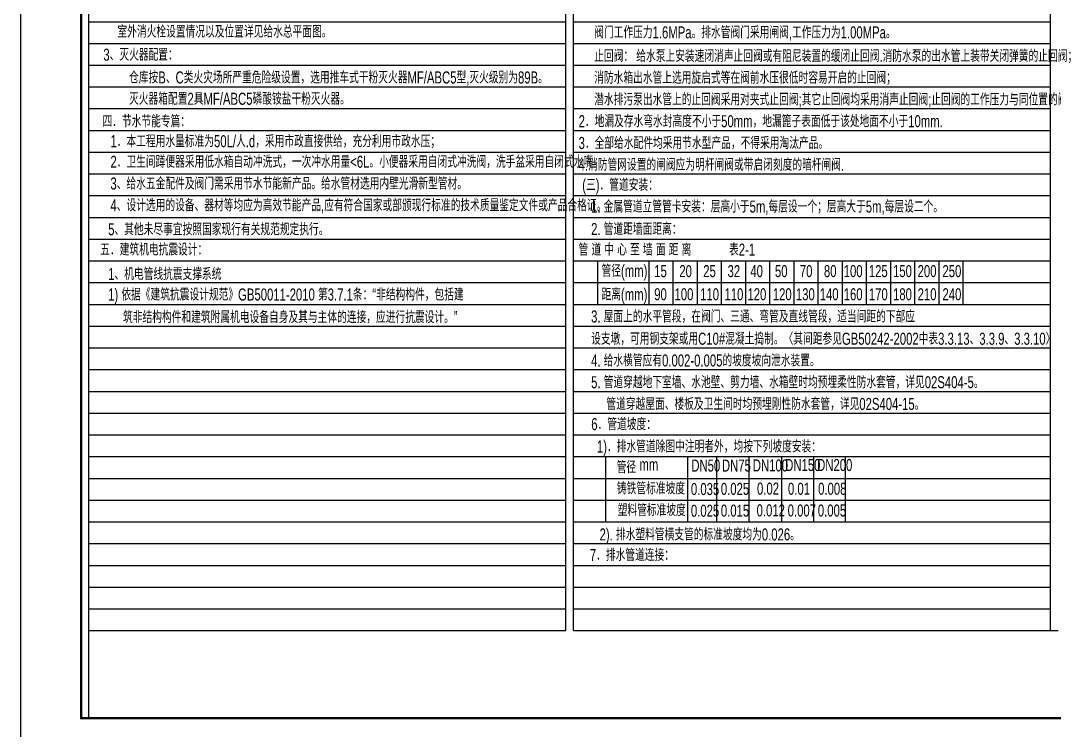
# Model space of a CAD drawing. Extents: x 1885024 to 3176456, y 18406040 to 18858640.
# Drawn here: x 2406129 to 2448894, y 18713838 to 18743207 of the extents above; entities that cross this region are included whole.
import ezdxf

# ---------------------------------------------------------------- set-up
doc = ezdxf.new("R2010")
doc.units = 0
doc.header["$LTSCALE"] = 1000
doc.header["$MEASUREMENT"] = 0
for name, color, linetype in [('JZ_0', 7, 'Continuous'), ('JZ_TEXT', 42, 'Continuous'), ('TK', 4, 'Continuous')]:
    doc.layers.add(name, color=color, linetype=linetype)
doc.styles.add('gps_hz', font='hztxt_e.shx', dxfattribs={"width": 0.7, "bigfont": 'hztxt.shx'})

# ---------------------------------------------------------------- blocks, each defined once
blk = doc.blocks.new('GeYuanFrame_33772725', base_point=(20.09, 4.53))
at = {"layer": 'TK'}
blk.add_lwpolyline([(20.09, 4.53), (20.09, 598.53), (861.09, 598.53), (861.09, 4.53)], close=True, dxfattribs=at)
at = {"layer": 'TK', "const_width": 1}
blk.add_lwpolyline([(45.09, 588.53), (851.09, 588.53), (851.09, 14.53), (45.09, 14.53)], close=True, dxfattribs=at)

msp = doc.modelspace()

# ---------------------------------------------------------------- linework, layer by layer
at = {"layer": 'JZ_0', "color": 8}
for p, q in [((2408629.3, 18718865.8), (2408629.3, 18769265.8)), ((2408951.3, 18714338.2), (2408951.3, 18769265.8)), ((2428681.2, 18717965.8), (2428681.2, 18769265.8)), ((2429003.2, 18717965.8), (2429003.2, 18769265.8)), ((2448733.1, 18717965.8), (2448733.1, 18769265.8)), ((2408951.3, 18743165.8), (2428681.2, 18743165.8)), ((2429003.2, 18743165.8), (2448733.1, 18743165.8)), ((2408951.3, 18742265.8), (2428681.2, 18742265.8)), ((2429003.2, 18742265.8), (2448733.1, 18742265.8)), ((2408951.3, 18741365.8), (2428681.2, 18741365.8)), ((2429003.2, 18741365.8), (2448733.1, 18741365.8)), ((2408951.3, 18740465.8), (2428681.2, 18740465.8)), ((2429003.2, 18740465.8), (2448733.1, 18740465.8)), ((2408951.3, 18739565.8), (2428681.2, 18739565.8)), ((2429003.2, 18739565.8), (2448733.1, 18739565.8)), ((2408951.3, 18738665.8), (2428681.2, 18738665.8)), ((2429003.2, 18738665.8), (2448733.1, 18738665.8)), ((2408951.3, 18737765.8), (2428681.2, 18737765.8)), ((2429003.2, 18737765.8), (2448733.1, 18737765.8)), ((2408951.3, 18736865.8), (2428681.2, 18736865.8)), ((2429003.2, 18736865.8), (2448733.1, 18736865.8)), ((2408951.3, 18735965.8), (2428681.2, 18735965.8)), ((2429003.2, 18735965.8), (2448733.1, 18735965.8)), ((2408951.3, 18735065.8), (2428681.2, 18735065.8)), ((2429003.2, 18735065.8), (2448733.1, 18735065.8)), ((2408951.3, 18734165.8), (2428681.2, 18734165.8)), ((2429003.2, 18734165.8), (2448733.1, 18734165.8)), ((2408951.3, 18733265.8), (2428681.2, 18733265.8)), ((2429003.2, 18733265.8), (2448733.1, 18733265.8)), ((2408951.3, 18732365.8), (2428681.2, 18732365.8)), ((2429003.2, 18732365.8), (2448733.1, 18732365.8)), ((2408951.3, 18731465.8), (2428681.2, 18731465.8)), ((2429003.2, 18731465.8), (2448733.1, 18731465.8)), ((2408951.3, 18730565.8), (2428681.2, 18730565.8)), ((2429003.2, 18730565.8), (2448733.1, 18730565.8)), ((2408951.3, 18729665.8), (2428681.2, 18729665.8)), ((2429003.2, 18729665.8), (2448733.1, 18729665.8)), ((2408951.3, 18728765.8), (2428681.2, 18728765.8)), ((2429003.2, 18728765.8), (2448733.1, 18728765.8)), ((2408951.3, 18727865.8), (2428681.2, 18727865.8)), ((2429003.2, 18727865.8), (2448733.1, 18727865.8)), ((2408951.3, 18726965.8), (2428681.2, 18726965.8)), ((2429003.2, 18726965.8), (2448733.1, 18726965.8)), ((2408951.3, 18726065.8), (2428681.2, 18726065.8)), ((2429003.2, 18726065.8), (2448733.1, 18726065.8)), ((2408951.3, 18725165.8), (2428681.2, 18725165.8)), ((2429003.2, 18725165.8), (2448733.1, 18725165.8)), ((2430319.8, 18725165.8), (2430319.8, 18722465.8)), ((2433724.1, 18725165.8), (2433724.1, 18722465.8)), ((2434912, 18725165.8), (2434912, 18722465.8)), ((2436258.3, 18725165.8), (2436258.3, 18722465.8)), ((2437604.6, 18725165.8), (2437604.6, 18722465.8)), ((2438924.5, 18725165.8), (2438924.5, 18722465.8)), ((2440244.4, 18725165.8), (2440244.4, 18722465.8)), ((2408951.3, 18724265.8), (2428681.2, 18724265.8)), ((2429003.2, 18724265.8), (2448733.1, 18724265.8)), ((2408951.3, 18723365.8), (2428681.2, 18723365.8)), ((2429003.2, 18723365.8), (2448733.1, 18723365.8)), ((2408951.3, 18722465.8), (2428681.2, 18722465.8)), ((2429003.2, 18722465.8), (2448733.1, 18722465.8)), ((2408951.3, 18721565.8), (2428681.2, 18721565.8)), ((2429003.2, 18721565.8), (2448733.1, 18721565.8)), ((2408951.3, 18720665.8), (2428681.2, 18720665.8)), ((2429003.2, 18720665.8), (2448733.1, 18720665.8)), ((2408951.3, 18719765.8), (2428681.2, 18719765.8)), ((2429003.2, 18719765.8), (2448733.1, 18719765.8)), ((2408951.3, 18718865.8), (2428681.2, 18718865.8)), ((2429003.2, 18718865.8), (2448733.1, 18718865.8)), ((2408951.3, 18717965.8), (2428681.2, 18717965.8)), ((2429003.2, 18717965.8), (2449055.1, 18717965.8))]:
    msp.add_line(p, q, dxfattribs=at)
at = {"layer": 'JZ_TEXT'}
for p, q in [((2429995.8, 18733265.8), (2429995.8, 18731465.8)), ((2432113.5, 18733265.8), (2432113.5, 18731465.8)), ((2433113.5, 18733265.8), (2433113.5, 18731465.8)), ((2434113.5, 18733265.8), (2434113.5, 18731465.8)), ((2435113.5, 18733265.8), (2435113.5, 18731465.8)), ((2436113.5, 18733265.8), (2436113.5, 18731465.8)), ((2437113.5, 18733265.8), (2437113.5, 18731465.8)), ((2438113.5, 18733265.8), (2438113.5, 18731465.8)), ((2439113.5, 18733265.8), (2439113.5, 18731465.8)), ((2440113.5, 18733265.8), (2440113.5, 18731465.8)), ((2441113.5, 18733265.8), (2441113.5, 18731465.8)), ((2442113.5, 18733265.8), (2442113.5, 18731465.8)), ((2443113.5, 18733265.8), (2443113.5, 18731465.8)), ((2444113.5, 18733265.8), (2444113.5, 18731465.8)), ((2445113.5, 18733265.8), (2445113.5, 18731465.8))]:
    msp.add_line(p, q, dxfattribs=at)

# ---------------------------------------------------------------- block references
at = {"xscale": 100, "yscale": 100, "zscale": 100}
msp.add_blockref('GeYuanFrame_33772725', (2406129.3, 18713338.2), dxfattribs=at)

# ---------------------------------------------------------------- texts
at = {"layer": 'JZ_TEXT', "style": 'gps_hz', "width": 0.7}
for s, p in [('室外消火栓设置情况以及位置详见给水总平面图。', (2410133.8, 18742503.6)), ('阀门工作压力1.6MPa。排水管阀门采用闸阀,工作压力为1.00MPa。', (2429857.9, 18742472.7)), ('3、灭火器配置：', (2409549.9, 18741549.4)), ('止回阀： 给水泵上安装速闭消声止回阀或有阻尼装置的缓闭止回阀.消防水泵的出水管上装带关闭弹簧的止回阀；', (2429857.9, 18741496.8)), ('仓库按B、C类火灾场所严重危险级设置，选用推车式干粉灭火器MF/ABC5型,灭火级别为89B。', (2410614.4, 18740607.7)), ('消防水箱出水管上选用旋启式等在阀前水压很低时容易开启的止回阀；', (2429857.9, 18740595.8)), ('灭火器箱配置2具MF/ABC5磷酸铵盐干粉灭火器。', (2410614.4, 18739724.4)), ('潜水排污泵出水管上的止回阀采用对夹式止回阀;其它止回阀均采用消声止回阀;止回阀的工作压力与同位置的阀门一致。', (2429857.9, 18739696.8)), ('四．节水节能专篇：', (2409514, 18738790.7)), ('2．地漏及存水弯水封高度不小于50mm，地漏篦子表面低于该处地面不小于10mm.', (2429213.5, 18738795.8)), ('1．本工程用水量标准为50L/人.d，采用市政直接供给，充分利用市政水压；', (2409843.4, 18737969.1)), ('3．全部给水配件均采用节水型产品，不得采用淘汰产品。', (2429213.5, 18737895.8)), ('2．卫生间蹲便器采用低水箱自动冲洗式，一次冲水用量<6L。小便器采用自闭式冲洗阀，洗手盆采用自闭式水嘴。', (2409843.4, 18737118)), ('4.消防管网设置的闸阀应为明杆闸阀或带启闭刻度的暗杆闸阀.', (2429213.5, 18736995.8)), ('3、给水五金配件及阀门需采用节水节能新产品。给水管材选用内壁光滑新型管材。', (2409843.4, 18736218)), ('(三)．管道安装：', (2429362.7, 18736161.8)), ('4、设计选用的设备、器材等均应为高效节能产品,应有符合国家或部颁现行标准的技术质量鉴定文件或产品合格证。', (2409843.4, 18735318)), ('1. 金属管道立管管卡安装：层高小于5m,每层设一个；层高大于5m,每层设二个。', (2429729.9, 18735264.1)), ('5、其他未尽事宜按照国家现行有关规范规定执行。', (2409748.7, 18734323.7)), ('2. 管道距墙面距离：', (2429729.9, 18734333.9)), ('五．建筑机电抗震设计：', (2409419.3, 18733485.8)), ('          管 道 中 心 至 墙 面 距 离            表2-1', (2427911.6, 18733481)), ('管径(mm)', (2430161.3, 18732604.1)), ('1、机电管线抗震支撑系统', (2409748.7, 18732474.7)), ('15', (2432341, 18732592.7)), ('20', (2433380.7, 18732592.7)), ('25', (2434369.1, 18732592.7)), ('32', (2435375.7, 18732592.7)), ('40', (2436318.9, 18732592.7)), ('50', (2437336.1, 18732592.7)), ('70', (2438364, 18732592.7)), ('80', (2439361.5, 18732592.7)), ('100', (2440181, 18732592.7)), ('125', (2441220, 18732592.7)), ('150', (2442222, 18732592.7)), ('200', (2443238.7, 18732592.7)), ('250', (2444265.6, 18732592.7)), ('1) 依据《建筑抗震设计规范》GB50011-2010 第3.7.1条：“非结构构件，包括建', (2409748.7, 18731623.7)), ('距离(mm)', (2430161.3, 18731629.8)), ('90', (2432341, 18731633.7)), ('100', (2433180, 18731633.7)), ('110', (2434240.2, 18731633.7)), ('110', (2435246.8, 18731633.7)), ('120', (2436197.9, 18731633.7)), ('120', (2437246.1, 18731633.7)), ('130', (2438202.2, 18731633.7)), ('140', (2439188.2, 18731633.7)), ('160', (2440181, 18731633.7)), ('170', (2441220, 18731633.7)), ('180', (2442222, 18731633.7)), ('210', (2443238.7, 18731633.7)), ('240', (2444265.6, 18731633.7)), ('筑非结构构件和建筑附属机电设备自身及其与主体的连接，应进行抗震设计。”', (2410364.3, 18730689.6)), ('3. 屋面上的水平管段，在阀门、三通、弯管及直线管段，适当间距的下部应', (2429729.9, 18730714.6)), ('设支墩，可用钢支架或用C10#混凝土捣制。〈其间距参见GB50242-2002中表3.3.13、3.3.9、3.3.10〉', (2429729.9, 18729794.7)), ('4. 给水横管应有0.002-0.005的坡度坡向泄水装置。', (2429729.9, 18728894.7)), ('5. 管道穿越地下室墙、水池壁、剪力墙、水箱壁时均预埋柔性防水套管，详见02S404-5。', (2429729.9, 18727994.7)), ('管道穿越屋面、楼板及卫生间时均预埋刚性防水套管，详见02S404-15。', (2430361.2, 18727094.7)), ('6．管道坡度：', (2429735.4, 18726258.7)), ('1)．排水管道除图中注明者外，均按下列坡度安装：', (2429970.5, 18725335.9)), ('管径', (2430785.6, 18724478.8)), ('DN50', (2433875.7, 18724546.1)), ('DN75', (2435141.8, 18724546.2)), ('DN100', (2436419.3, 18724551.1)), ('DN150', (2437759.9, 18724568.4)), ('DN200', (2439079.8, 18724568.4)), ('mm', (2431728.3, 18724587.8)), ('铸铁管标准坡度', (2430797.3, 18723600.4)), ('0.035', (2433859.2, 18723574.7)), ('0.025', (2435099, 18723580.5)), ('0.02', (2436593.3, 18723591)), ('0.01', (2437874.3, 18723585.5)), ('0.008', (2439121.9, 18723585.5)), ('塑料管标准坡度', (2430828.6, 18722700.7)), ('0.025', (2433859.2, 18722674.7)), ('0.015', (2435099, 18722680.5)), ('0.012', (2436576.4, 18722691.4)), ('0.007', (2437862.2, 18722685.9)), ('0.005', (2439109.8, 18722685.9)), ('2). 排水塑料管横支管的标准坡度均为0.026。', (2430079.8, 18721694.7)), ('7．排水管道连接：', (2429677.5, 18720845.5))]:
    msp.add_text(s, height=500, dxfattribs=at).set_placement(p)

doc.saveas('drawing.dxf')
